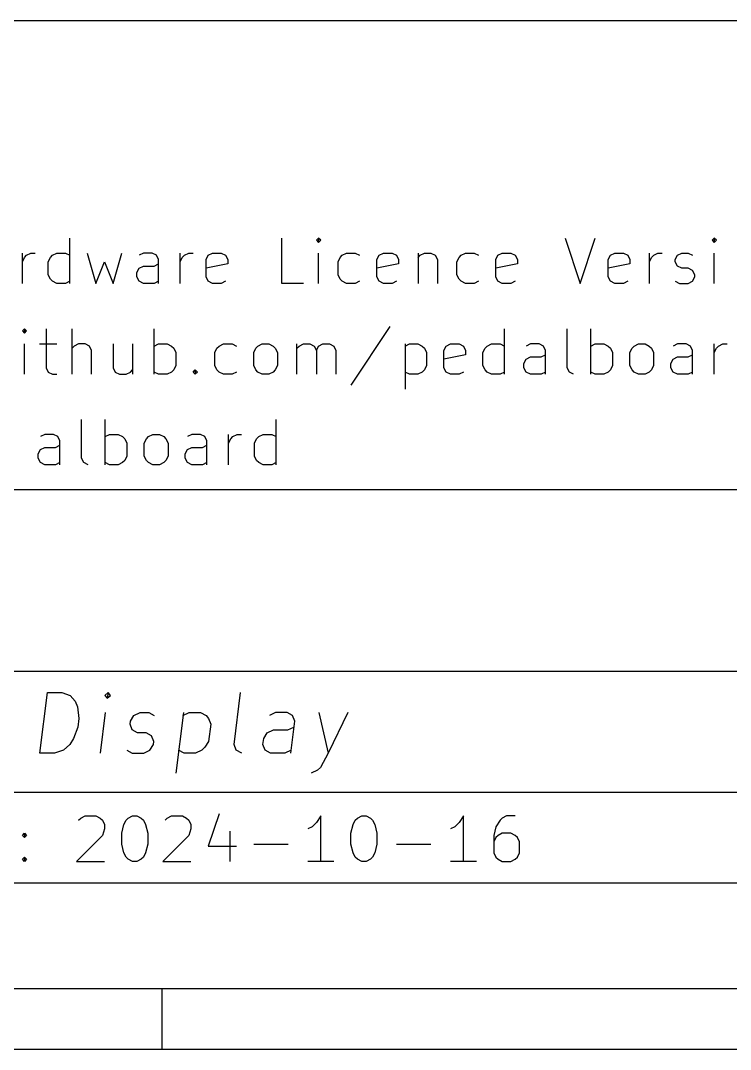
# Model space of a CAD drawing. Header units: millimetres. Extents: x 10 to 287, y -200 to -10.
# Drawn here: x 205.33 to 228.78, y -200.01 to -166.01 of the extents above; entities that cross this region are included whole.
import ezdxf

# ---------------------------------------------------------------- set-up
doc = ezdxf.new("R2010")
doc.units = ezdxf.units.MM
doc.layers.add('RED', color=14, linetype='CONTINUOUS')

msp = doc.modelspace()

# ---------------------------------------------------------------- linework, layer by layer
at = {"layer": 'RED', "linetype": 'CONTINUOUS'}
for p, q in [((177.0022, -166.0072), (285.0022, -166.0072)), ((206.9578, -174.6933), (206.9578, -173.1933)), ((213.9577, -174.6933), (213.9577, -173.1933)), ((215.172, -173.1933), (215.1006, -173.2647)), ((215.1006, -173.2647), (215.172, -173.3361)), ((215.2434, -173.2647), (215.172, -173.1933)), ((215.172, -173.1933), (215.172, -173.3361)), ((215.172, -173.3361), (215.2434, -173.2647)), ((223.3148, -173.1933), (223.8148, -174.6933)), ((223.8148, -174.6933), (224.3148, -173.1933)), ((228.2434, -173.1933), (228.172, -173.2647)), ((228.172, -173.2647), (228.2434, -173.3361)), ((228.3148, -173.2647), (228.2434, -173.1933)), ((228.2434, -173.1933), (228.2434, -173.3361)), ((228.2434, -173.3361), (228.3148, -173.2647)), ((205.3863, -174.6933), (205.3863, -173.6933)), ((205.5292, -173.7647), (205.672, -173.6933)), ((205.672, -173.6933), (205.8149, -173.6933)), ((206.3863, -173.7647), (206.5292, -173.6933)), ((206.5292, -173.6933), (206.8149, -173.6933)), ((206.8149, -173.6933), (206.9578, -173.7647)), ((207.5291, -173.6933), (207.8149, -174.6933)), ((208.3863, -174.6933), (208.672, -173.6933)), ((209.3863, -173.6933), (209.2434, -173.7647)), ((209.672, -173.6933), (209.3863, -173.6933)), ((209.8148, -173.7647), (209.672, -173.6933)), ((210.6005, -174.6933), (210.6005, -173.6933)), ((210.7434, -173.7647), (210.8862, -173.6933)), ((210.8862, -173.6933), (211.0291, -173.6933)), ((211.5291, -173.7647), (211.672, -173.6933)), ((211.672, -173.6933), (211.9577, -173.6933)), ((211.9577, -173.6933), (212.1005, -173.7647)), ((215.172, -174.6933), (215.172, -173.6933)), ((215.9577, -173.7647), (216.1006, -173.6933)), ((216.1006, -173.6933), (216.3863, -173.6933)), ((216.3863, -173.6933), (216.5292, -173.7647)), ((217.172, -173.7647), (217.3149, -173.6933)), ((217.3149, -173.6933), (217.6006, -173.6933)), ((217.6006, -173.6933), (217.7434, -173.7647)), ((218.4577, -173.6933), (218.4577, -174.6933)), ((218.5291, -173.7647), (218.672, -173.6933)), ((218.672, -173.6933), (218.8863, -173.6933)), ((218.8863, -173.6933), (219.0291, -173.7647)), ((219.8862, -173.7647), (220.0291, -173.6933)), ((220.0291, -173.6933), (220.3148, -173.6933)), ((220.3148, -173.6933), (220.4577, -173.7647)), ((221.1005, -173.7647), (221.2434, -173.6933)), ((221.2434, -173.6933), (221.5291, -173.6933)), ((221.5291, -173.6933), (221.6719, -173.7647)), ((224.8148, -173.7647), (224.9577, -173.6933)), ((224.9577, -173.6933), (225.2434, -173.6933)), ((225.2434, -173.6933), (225.3862, -173.7647)), ((226.1005, -174.6933), (226.1005, -173.6933)), ((226.2434, -173.7647), (226.3862, -173.6933)), ((226.3862, -173.6933), (226.5291, -173.6933)), ((227.0291, -173.7647), (227.172, -173.6933)), ((227.172, -173.6933), (227.3862, -173.6933)), ((227.3862, -173.6933), (227.5291, -173.7647)), ((228.2434, -174.6933), (228.2434, -173.6933)), ((205.3863, -173.979), (205.4577, -173.8361)), ((205.4577, -173.8361), (205.5292, -173.7647)), ((206.2435, -173.979), (206.3149, -173.8361)), ((206.2435, -174.4076), (206.2435, -173.979)), ((206.3149, -173.8361), (206.3863, -173.7647)), ((207.8149, -174.6933), (208.1006, -173.979)), ((208.1006, -173.979), (208.3863, -174.6933)), ((209.7434, -174.1219), (209.8863, -174.0504)), ((209.8863, -173.9076), (209.8148, -173.7647)), ((209.8863, -174.6933), (209.8863, -173.9076)), ((210.6005, -173.979), (210.6719, -173.8361)), ((210.6719, -173.8361), (210.7434, -173.7647)), ((211.4577, -173.9076), (211.5291, -173.7647)), ((211.4577, -174.479), (211.4577, -173.9076)), ((212.172, -174.0504), (211.4577, -174.1933)), ((212.1005, -173.7647), (212.172, -173.9076)), ((212.172, -173.9076), (212.172, -174.0504)), ((215.8149, -173.979), (215.8863, -173.8361)), ((215.8149, -174.4076), (215.8149, -173.979)), ((215.8863, -173.8361), (215.9577, -173.7647)), ((217.1006, -173.9076), (217.172, -173.7647)), ((217.1006, -174.479), (217.1006, -173.9076)), ((217.8149, -174.0504), (217.1006, -174.1933)), ((217.7434, -173.7647), (217.8149, -173.9076)), ((217.8149, -173.9076), (217.8149, -174.0504)), ((218.4577, -173.8361), (218.5291, -173.7647)), ((219.0291, -173.7647), (219.1006, -173.9076)), ((219.1006, -173.9076), (219.1006, -174.6933)), ((219.7434, -173.979), (219.8148, -173.8361)), ((219.7434, -174.4076), (219.7434, -173.979)), ((219.8148, -173.8361), (219.8862, -173.7647)), ((221.0291, -173.9076), (221.1005, -173.7647)), ((221.0291, -174.479), (221.0291, -173.9076)), ((221.7434, -174.0504), (221.0291, -174.1933)), ((221.6719, -173.7647), (221.7434, -173.9076)), ((221.7434, -173.9076), (221.7434, -174.0504)), ((224.7434, -173.9076), (224.8148, -173.7647)), ((224.7434, -174.479), (224.7434, -173.9076)), ((225.4577, -174.0504), (224.7434, -174.1933)), ((225.3862, -173.7647), (225.4577, -173.9076)), ((225.4577, -173.9076), (225.4577, -174.0504)), ((226.1005, -173.979), (226.1719, -173.8361)), ((226.1719, -173.8361), (226.2434, -173.7647)), ((226.9577, -173.9076), (227.0291, -173.7647)), ((226.9577, -173.979), (226.9577, -173.9076)), ((227.0291, -174.1219), (226.9577, -173.979)), ((206.3149, -174.5504), (206.2435, -174.4076)), ((209.172, -174.3361), (209.2434, -174.1933)), ((209.172, -174.479), (209.172, -174.3361)), ((209.2434, -174.1933), (209.3863, -174.1219)), ((209.3863, -174.1219), (209.7434, -174.1219)), ((215.8863, -174.5504), (215.8149, -174.4076)), ((219.8148, -174.5504), (219.7434, -174.4076)), ((227.172, -174.1933), (227.0291, -174.1219)), ((227.3862, -174.1933), (227.172, -174.1933)), ((227.5291, -174.2647), (227.3862, -174.1933)), ((227.6005, -174.4076), (227.5291, -174.2647)), ((227.6005, -174.479), (227.6005, -174.4076)), ((206.3863, -174.6219), (206.3149, -174.5504)), ((206.5292, -174.6933), (206.3863, -174.6219)), ((206.8149, -174.6933), (206.5292, -174.6933)), ((206.9578, -174.6219), (206.8149, -174.6933)), ((209.2434, -174.6219), (209.172, -174.479)), ((209.3863, -174.6933), (209.2434, -174.6219)), ((209.7434, -174.6933), (209.3863, -174.6933)), ((209.8863, -174.6219), (209.7434, -174.6933)), ((211.5291, -174.6219), (211.4577, -174.479)), ((211.672, -174.6933), (211.5291, -174.6219)), ((211.9577, -174.6933), (211.672, -174.6933)), ((212.1005, -174.6219), (211.9577, -174.6933)), ((214.672, -174.6933), (213.9577, -174.6933)), ((215.9577, -174.6219), (215.8863, -174.5504)), ((216.1006, -174.6933), (215.9577, -174.6219)), ((216.3863, -174.6933), (216.1006, -174.6933)), ((216.5292, -174.6219), (216.3863, -174.6933)), ((217.172, -174.6219), (217.1006, -174.479)), ((217.3149, -174.6933), (217.172, -174.6219)), ((217.6006, -174.6933), (217.3149, -174.6933)), ((217.7434, -174.6219), (217.6006, -174.6933)), ((219.8862, -174.6219), (219.8148, -174.5504)), ((220.0291, -174.6933), (219.8862, -174.6219)), ((220.3148, -174.6933), (220.0291, -174.6933)), ((220.4577, -174.6219), (220.3148, -174.6933)), ((221.1005, -174.6219), (221.0291, -174.479)), ((221.2434, -174.6933), (221.1005, -174.6219)), ((221.5291, -174.6933), (221.2434, -174.6933)), ((221.6719, -174.6219), (221.5291, -174.6933)), ((224.8148, -174.6219), (224.7434, -174.479)), ((224.9577, -174.6933), (224.8148, -174.6219)), ((225.2434, -174.6933), (224.9577, -174.6933)), ((225.3862, -174.6219), (225.2434, -174.6933)), ((226.9577, -174.6219), (227.1005, -174.6933)), ((227.1005, -174.6933), (227.3862, -174.6933)), ((227.3862, -174.6933), (227.5291, -174.6219)), ((227.5291, -174.6219), (227.6005, -174.479)), ((205.4576, -176.1933), (205.3862, -176.2647)), ((205.3862, -176.2647), (205.4576, -176.3361)), ((205.529, -176.2647), (205.4576, -176.1933)), ((205.4576, -176.1933), (205.4576, -176.3361)), ((205.4576, -176.3361), (205.529, -176.2647)), ((206.1719, -176.1933), (206.1719, -177.479)), ((207.029, -177.6933), (207.029, -176.1933)), ((209.7432, -177.6933), (209.7432, -176.1933)), ((217.5288, -176.1219), (216.2431, -178.0504)), ((221.3145, -177.6933), (221.3145, -176.1933)), ((223.3858, -177.479), (223.3858, -176.1933)), ((224.1715, -177.6933), (224.1715, -176.1933)), ((205.4576, -177.6933), (205.4576, -176.6933)), ((205.9576, -176.6933), (206.529, -176.6933)), ((207.1004, -176.7647), (207.029, -176.8361)), ((207.2433, -176.6933), (207.1004, -176.7647)), ((207.4576, -176.6933), (207.2433, -176.6933)), ((207.6004, -176.7647), (207.4576, -176.6933)), ((207.6719, -176.9076), (207.6004, -176.7647)), ((208.3861, -176.6933), (208.3861, -177.479)), ((209.029, -176.6933), (209.029, -177.6933)), ((209.7432, -176.7647), (209.8861, -176.6933)), ((209.8861, -176.6933), (210.1718, -176.6933)), ((210.1718, -176.6933), (210.3146, -176.7647)), ((210.3146, -176.7647), (210.3861, -176.8361)), ((211.8146, -176.8361), (211.886, -176.7647)), ((211.886, -176.7647), (212.0289, -176.6933)), ((212.0289, -176.6933), (212.3146, -176.6933)), ((212.3146, -176.6933), (212.4575, -176.7647)), ((213.1003, -176.8361), (213.1717, -176.7647)), ((213.1717, -176.7647), (213.3146, -176.6933)), ((213.3146, -176.6933), (213.5289, -176.6933)), ((213.5289, -176.6933), (213.6717, -176.7647)), ((213.6717, -176.7647), (213.7432, -176.8361)), ((214.4574, -177.6933), (214.4574, -176.6933)), ((214.4574, -176.8361), (214.5288, -176.7647)), ((214.5288, -176.7647), (214.6717, -176.6933)), ((214.6717, -176.6933), (214.886, -176.6933)), ((214.886, -176.6933), (215.0288, -176.7647)), ((215.0288, -176.7647), (215.1003, -176.9076)), ((215.1003, -176.9076), (215.1717, -176.7647)), ((215.1717, -176.7647), (215.3145, -176.6933)), ((215.3145, -176.6933), (215.5288, -176.6933)), ((215.5288, -176.6933), (215.6717, -176.7647)), ((215.6717, -176.7647), (215.7431, -176.9076)), ((218.0288, -176.6933), (218.0288, -178.1933)), ((218.0288, -176.7647), (218.1717, -176.6933)), ((218.1717, -176.6933), (218.4574, -176.6933)), ((218.4574, -176.6933), (218.6002, -176.7647)), ((218.6002, -176.7647), (218.6717, -176.8361)), ((219.3145, -176.9076), (219.3859, -176.7647)), ((219.3859, -176.7647), (219.5288, -176.6933)), ((219.5288, -176.6933), (219.8145, -176.6933)), ((219.8145, -176.6933), (219.9573, -176.7647)), ((219.9573, -176.7647), (220.0288, -176.9076)), ((220.6716, -176.8361), (220.743, -176.7647)), ((220.743, -176.7647), (220.8859, -176.6933)), ((220.8859, -176.6933), (221.1716, -176.6933)), ((221.1716, -176.6933), (221.3145, -176.7647)), ((222.1716, -176.6933), (222.0287, -176.7647)), ((222.4573, -176.6933), (222.1716, -176.6933)), ((222.6001, -176.7647), (222.4573, -176.6933)), ((222.6716, -176.9076), (222.6001, -176.7647)), ((224.1715, -176.7647), (224.3144, -176.6933)), ((224.3144, -176.6933), (224.6001, -176.6933)), ((224.6001, -176.6933), (224.7429, -176.7647)), ((224.7429, -176.7647), (224.8144, -176.8361)), ((225.5286, -176.8361), (225.6, -176.7647)), ((225.6, -176.7647), (225.7429, -176.6933)), ((225.7429, -176.6933), (225.9572, -176.6933)), ((225.9572, -176.6933), (226.1, -176.7647)), ((226.1, -176.7647), (226.1715, -176.8361)), ((227.0286, -176.6933), (226.8857, -176.7647)), ((227.3143, -176.6933), (227.0286, -176.6933)), ((227.4571, -176.7647), (227.3143, -176.6933)), ((227.5286, -176.9076), (227.4571, -176.7647)), ((228.2428, -177.6933), (228.2428, -176.6933)), ((228.3142, -176.8361), (228.3857, -176.7647)), ((228.3857, -176.7647), (228.5285, -176.6933)), ((228.5285, -176.6933), (228.6714, -176.6933)), ((207.6719, -177.6933), (207.6719, -176.9076)), ((210.3861, -176.8361), (210.4575, -176.979)), ((210.4575, -176.979), (210.4575, -177.4076)), ((211.7432, -176.979), (211.8146, -176.8361)), ((211.7432, -177.4076), (211.7432, -176.979)), ((213.0289, -176.979), (213.1003, -176.8361)), ((213.0289, -177.4076), (213.0289, -176.979)), ((213.7432, -176.8361), (213.8146, -176.979)), ((213.8146, -176.979), (213.8146, -177.4076)), ((215.1003, -176.9076), (215.1003, -177.6933)), ((215.7431, -176.9076), (215.7431, -177.6933)), ((218.6717, -176.8361), (218.7431, -176.979)), ((218.7431, -176.979), (218.7431, -177.4076)), ((219.3145, -177.479), (219.3145, -176.9076)), ((220.0288, -177.0504), (219.3145, -177.1933)), ((220.0288, -176.9076), (220.0288, -177.0504)), ((220.6002, -176.979), (220.6716, -176.8361)), ((220.6002, -177.4076), (220.6002, -176.979)), ((222.0287, -177.1933), (222.1716, -177.1219)), ((222.1716, -177.1219), (222.5287, -177.1219)), ((222.5287, -177.1219), (222.6716, -177.0504)), ((222.6716, -177.6933), (222.6716, -176.9076)), ((224.8144, -176.8361), (224.8858, -176.979)), ((224.8858, -176.979), (224.8858, -177.4076)), ((225.4572, -176.979), (225.5286, -176.8361)), ((225.4572, -177.4076), (225.4572, -176.979)), ((226.1715, -176.8361), (226.2429, -176.979)), ((226.2429, -176.979), (226.2429, -177.4076)), ((226.8857, -177.1933), (227.0286, -177.1219)), ((227.0286, -177.1219), (227.3857, -177.1219)), ((227.3857, -177.1219), (227.5286, -177.0504)), ((227.5286, -177.6933), (227.5286, -176.9076)), ((228.2428, -176.979), (228.3142, -176.8361)), ((206.1719, -177.479), (206.2433, -177.6219)), ((208.3861, -177.479), (208.4575, -177.6219)), ((210.4575, -177.4076), (210.3861, -177.5504)), ((211.8146, -177.5504), (211.7432, -177.4076)), ((213.1003, -177.5504), (213.0289, -177.4076)), ((213.8146, -177.4076), (213.7432, -177.5504)), ((218.7431, -177.4076), (218.6717, -177.5504)), ((219.3859, -177.6219), (219.3145, -177.479)), ((220.6716, -177.5504), (220.6002, -177.4076)), ((221.9573, -177.3361), (222.0287, -177.1933)), ((221.9573, -177.479), (221.9573, -177.3361)), ((222.0287, -177.6219), (221.9573, -177.479)), ((223.4572, -177.6219), (223.3858, -177.479)), ((224.8858, -177.4076), (224.8144, -177.5504)), ((225.5286, -177.5504), (225.4572, -177.4076)), ((226.2429, -177.4076), (226.1715, -177.5504)), ((226.8143, -177.3361), (226.8857, -177.1933)), ((226.8143, -177.479), (226.8143, -177.3361)), ((226.8857, -177.6219), (226.8143, -177.479)), ((206.2433, -177.6219), (206.3862, -177.6933)), ((206.3862, -177.6933), (206.529, -177.6933)), ((208.4575, -177.6219), (208.6004, -177.6933)), ((208.6004, -177.6933), (208.8147, -177.6933)), ((208.8147, -177.6933), (208.9575, -177.6219)), ((208.9575, -177.6219), (209.029, -177.5504)), ((209.8861, -177.6933), (209.7432, -177.6219)), ((210.1718, -177.6933), (209.8861, -177.6933)), ((210.3146, -177.6219), (210.1718, -177.6933)), ((210.3861, -177.5504), (210.3146, -177.6219)), ((211.0289, -177.6219), (211.1003, -177.5504)), ((211.1003, -177.6933), (211.0289, -177.6219)), ((211.1003, -177.5504), (211.1717, -177.6219)), ((211.1003, -177.5504), (211.1003, -177.6933)), ((211.1717, -177.6219), (211.1003, -177.6933)), ((211.886, -177.6219), (211.8146, -177.5504)), ((212.0289, -177.6933), (211.886, -177.6219)), ((212.3146, -177.6933), (212.0289, -177.6933)), ((212.4575, -177.6219), (212.3146, -177.6933)), ((213.1717, -177.6219), (213.1003, -177.5504)), ((213.3146, -177.6933), (213.1717, -177.6219)), ((213.5289, -177.6933), (213.3146, -177.6933)), ((213.6717, -177.6219), (213.5289, -177.6933)), ((213.7432, -177.5504), (213.6717, -177.6219)), ((218.1717, -177.6933), (218.0288, -177.6219)), ((218.4574, -177.6933), (218.1717, -177.6933)), ((218.6002, -177.6219), (218.4574, -177.6933)), ((218.6717, -177.5504), (218.6002, -177.6219)), ((219.5288, -177.6933), (219.3859, -177.6219)), ((219.8145, -177.6933), (219.5288, -177.6933)), ((219.9573, -177.6219), (219.8145, -177.6933)), ((220.743, -177.6219), (220.6716, -177.5504)), ((220.8859, -177.6933), (220.743, -177.6219)), ((221.1716, -177.6933), (220.8859, -177.6933)), ((221.3145, -177.6219), (221.1716, -177.6933)), ((222.1716, -177.6933), (222.0287, -177.6219)), ((222.5287, -177.6933), (222.1716, -177.6933)), ((222.6716, -177.6219), (222.5287, -177.6933)), ((223.6001, -177.6933), (223.4572, -177.6219)), ((224.3144, -177.6933), (224.1715, -177.6219)), ((224.6001, -177.6933), (224.3144, -177.6933)), ((224.7429, -177.6219), (224.6001, -177.6933)), ((224.8144, -177.5504), (224.7429, -177.6219)), ((225.6, -177.6219), (225.5286, -177.5504)), ((225.7429, -177.6933), (225.6, -177.6219)), ((225.9572, -177.6933), (225.7429, -177.6933)), ((226.1, -177.6219), (225.9572, -177.6933)), ((226.1715, -177.5504), (226.1, -177.6219)), ((227.0286, -177.6933), (226.8857, -177.6219)), ((227.3857, -177.6933), (227.0286, -177.6933)), ((227.5286, -177.6219), (227.3857, -177.6933)), ((207.3417, -180.4712), (207.3417, -179.1855)), ((208.1274, -180.6855), (208.1274, -179.1855)), ((213.7702, -180.6855), (213.7702, -179.1855)), ((206.1275, -179.6855), (205.9846, -179.7569)), ((206.4132, -179.6855), (206.1275, -179.6855)), ((206.556, -179.7569), (206.4132, -179.6855)), ((206.6275, -179.8998), (206.556, -179.7569)), ((208.1274, -179.7569), (208.2703, -179.6855)), ((208.2703, -179.6855), (208.556, -179.6855)), ((208.556, -179.6855), (208.6988, -179.7569)), ((208.6988, -179.7569), (208.7703, -179.8283)), ((208.7703, -179.8283), (208.8417, -179.9712)), ((209.4131, -179.9712), (209.4845, -179.8283)), ((209.4845, -179.8283), (209.5559, -179.7569)), ((209.5559, -179.7569), (209.6988, -179.6855)), ((209.6988, -179.6855), (209.9131, -179.6855)), ((209.9131, -179.6855), (210.0559, -179.7569)), ((210.0559, -179.7569), (210.1274, -179.8283)), ((210.1274, -179.8283), (210.1988, -179.9712)), ((210.9845, -179.6855), (210.8416, -179.7569)), ((211.2702, -179.6855), (210.9845, -179.6855)), ((211.413, -179.7569), (211.2702, -179.6855)), ((211.4845, -179.8998), (211.413, -179.7569)), ((212.1987, -180.6855), (212.1987, -179.6855)), ((212.1987, -179.9712), (212.2701, -179.8283)), ((212.2701, -179.8283), (212.3416, -179.7569)), ((212.3416, -179.7569), (212.4844, -179.6855)), ((212.4844, -179.6855), (212.6273, -179.6855)), ((213.0559, -179.9712), (213.1273, -179.8283)), ((213.1273, -179.8283), (213.1987, -179.7569)), ((213.1987, -179.7569), (213.3416, -179.6855)), ((213.3416, -179.6855), (213.6273, -179.6855)), ((213.6273, -179.6855), (213.7702, -179.7569)), ((205.9132, -180.3283), (205.9846, -180.1855)), ((205.9846, -180.1855), (206.1275, -180.1141)), ((206.1275, -180.1141), (206.4846, -180.1141)), ((206.4846, -180.1141), (206.6275, -180.0426)), ((206.6275, -180.6855), (206.6275, -179.8998)), ((208.8417, -179.9712), (208.8417, -180.3998)), ((209.4131, -180.3998), (209.4131, -179.9712)), ((210.1988, -179.9712), (210.1988, -180.3998)), ((210.7702, -180.3283), (210.8416, -180.1855)), ((210.8416, -180.1855), (210.9845, -180.1141)), ((210.9845, -180.1141), (211.3416, -180.1141)), ((211.3416, -180.1141), (211.4845, -180.0426)), ((211.4845, -180.6855), (211.4845, -179.8998)), ((213.0559, -180.3998), (213.0559, -179.9712)), ((205.9132, -180.4712), (205.9132, -180.3283)), ((205.9846, -180.6141), (205.9132, -180.4712)), ((207.4131, -180.6141), (207.3417, -180.4712)), ((208.8417, -180.3998), (208.7703, -180.5426)), ((209.4845, -180.5426), (209.4131, -180.3998)), ((210.1988, -180.3998), (210.1274, -180.5426)), ((210.7702, -180.4712), (210.7702, -180.3283)), ((210.8416, -180.6141), (210.7702, -180.4712)), ((213.1273, -180.5426), (213.0559, -180.3998)), ((206.1275, -180.6855), (205.9846, -180.6141)), ((206.4846, -180.6855), (206.1275, -180.6855)), ((206.6275, -180.6141), (206.4846, -180.6855)), ((207.556, -180.6855), (207.4131, -180.6141)), ((208.2703, -180.6855), (208.1274, -180.6141)), ((208.556, -180.6855), (208.2703, -180.6855)), ((208.6988, -180.6141), (208.556, -180.6855)), ((208.7703, -180.5426), (208.6988, -180.6141)), ((209.5559, -180.6141), (209.4845, -180.5426)), ((209.6988, -180.6855), (209.5559, -180.6141)), ((209.9131, -180.6855), (209.6988, -180.6855)), ((210.0559, -180.6141), (209.9131, -180.6855)), ((210.1274, -180.5426), (210.0559, -180.6141)), ((210.9845, -180.6855), (210.8416, -180.6141)), ((211.3416, -180.6855), (210.9845, -180.6855)), ((211.4845, -180.6141), (211.3416, -180.6855)), ((213.1987, -180.6141), (213.1273, -180.5426)), ((213.3416, -180.6855), (213.1987, -180.6141)), ((213.6273, -180.6855), (213.3416, -180.6855)), ((213.7702, -180.6141), (213.6273, -180.6855)), ((177.0022, -181.5072), (285.0022, -181.5072)), ((177.0022, -187.5072), (285.0022, -187.5072)), ((205.9675, -190.2116), (206.2175, -188.2116)), ((206.2175, -188.2116), (206.6937, -188.2116)), ((206.6937, -188.2116), (206.9675, -188.3068)), ((206.9675, -188.3068), (207.1342, -188.4973)), ((208.2175, -188.2116), (208.1104, -188.3068)), ((208.1104, -188.3068), (208.1937, -188.4021)), ((208.2175, -188.2116), (208.1937, -188.4021)), ((208.1937, -188.4021), (208.3009, -188.3068)), ((208.3009, -188.3068), (208.2175, -188.2116)), ((212.3842, -189.9259), (212.5984, -188.2116)), ((207.1342, -188.4973), (207.2056, -188.6878)), ((207.2056, -188.6878), (207.2533, -189.0687)), ((207.9675, -190.2116), (208.1342, -188.8783)), ((208.9557, -189.164), (209.0747, -188.9735)), ((209.0747, -188.9735), (209.2771, -188.8783)), ((209.2771, -188.8783), (209.5628, -188.8783)), ((209.5628, -188.8783), (209.7414, -188.9735)), ((210.7056, -188.8783), (210.4556, -190.8783)), ((210.6937, -188.9735), (210.8961, -188.8783)), ((210.8961, -188.8783), (211.277, -188.8783)), ((211.277, -188.8783), (211.4556, -188.9735)), ((211.4556, -188.9735), (211.5389, -189.0687)), ((213.7532, -188.8783), (213.5508, -188.9735)), ((214.1341, -188.8783), (213.7532, -188.8783)), ((214.3127, -188.9735), (214.1341, -188.8783)), ((214.3841, -189.164), (214.3127, -188.9735)), ((215.1817, -188.8783), (215.4913, -190.2116)), ((216.1341, -188.8783), (215.4913, -190.2116)), ((207.2175, -189.3544), (207.0747, -189.7354)), ((207.2533, -189.0687), (207.2175, -189.3544)), ((208.9437, -189.2592), (208.9557, -189.164)), ((209.0152, -189.4497), (208.9437, -189.2592)), ((211.5389, -189.0687), (211.6104, -189.2592)), ((211.6104, -189.2592), (211.5389, -189.8306)), ((214.1579, -189.4497), (214.3603, -189.3544)), ((214.2532, -190.2116), (214.3841, -189.164)), ((209.1937, -189.5449), (209.0152, -189.4497)), ((209.4795, -189.5449), (209.1937, -189.5449)), ((209.658, -189.6402), (209.4795, -189.5449)), ((209.7295, -189.8306), (209.658, -189.6402)), ((213.3603, -189.7354), (213.4794, -189.5449)), ((213.4794, -189.5449), (213.6818, -189.4497)), ((213.6818, -189.4497), (214.1579, -189.4497)), ((206.9556, -189.9259), (206.7413, -190.1164)), ((207.0747, -189.7354), (206.9556, -189.9259)), ((209.5985, -190.1164), (209.7176, -189.9259)), ((209.7176, -189.9259), (209.7295, -189.8306)), ((211.4199, -190.0211), (211.3127, -190.1164)), ((211.5389, -189.8306), (211.4199, -190.0211)), ((212.4556, -190.1164), (212.3842, -189.9259)), ((213.3365, -189.9259), (213.3603, -189.7354)), ((213.4079, -190.1164), (213.3365, -189.9259)), ((206.4437, -190.2116), (205.9675, -190.2116)), ((206.7413, -190.1164), (206.4437, -190.2116)), ((208.8366, -190.1164), (209.0152, -190.2116)), ((209.0152, -190.2116), (209.3961, -190.2116)), ((209.3961, -190.2116), (209.5985, -190.1164)), ((210.7294, -190.2116), (210.5508, -190.1164)), ((211.1104, -190.2116), (210.7294, -190.2116)), ((211.3127, -190.1164), (211.1104, -190.2116)), ((212.6342, -190.2116), (212.4556, -190.1164)), ((213.5865, -190.2116), (213.4079, -190.1164)), ((214.0627, -190.2116), (213.5865, -190.2116)), ((214.2651, -190.1164), (214.0627, -190.2116)), ((215.4913, -190.2116), (215.2413, -190.6878)), ((215.2413, -190.6878), (215.1341, -190.783)), ((215.1341, -190.783), (214.9317, -190.8783)), ((177.0022, -191.5072), (285.0022, -191.5072)), ((207.2436, -192.4361), (207.315, -192.3647)), ((207.315, -192.3647), (207.4579, -192.2933)), ((207.4579, -192.2933), (207.815, -192.2933)), ((207.815, -192.2933), (207.9579, -192.3647)), ((207.9579, -192.3647), (208.0293, -192.4361)), ((208.0293, -192.4361), (208.1007, -192.579)), ((208.7436, -192.579), (208.815, -192.4361)), ((208.815, -192.4361), (208.8865, -192.3647)), ((208.8865, -192.3647), (209.0293, -192.2933)), ((209.0293, -192.2933), (209.1722, -192.2933)), ((209.1722, -192.2933), (209.315, -192.3647)), ((209.315, -192.3647), (209.3865, -192.4361)), ((209.3865, -192.4361), (209.4579, -192.579)), ((210.1008, -192.4361), (210.1722, -192.3647)), ((210.1722, -192.3647), (210.3151, -192.2933)), ((210.3151, -192.2933), (210.6722, -192.2933)), ((210.6722, -192.2933), (210.8151, -192.3647)), ((210.8151, -192.3647), (210.8865, -192.4361)), ((210.8865, -192.4361), (210.9579, -192.579)), ((211.8865, -192.2219), (211.5294, -193.2933)), ((215.2436, -192.2933), (215.1008, -192.5076)), ((215.2436, -193.7933), (215.2436, -192.2933)), ((216.3151, -192.579), (216.3865, -192.4361)), ((216.3865, -192.4361), (216.458, -192.3647)), ((216.458, -192.3647), (216.6008, -192.2933)), ((216.6008, -192.2933), (216.7437, -192.2933)), ((216.7437, -192.2933), (216.8865, -192.3647)), ((216.8865, -192.3647), (216.958, -192.4361)), ((216.958, -192.4361), (217.0294, -192.579)), ((219.9579, -192.2933), (219.8151, -192.5076)), ((219.9579, -193.7933), (219.9579, -192.2933)), ((221.1723, -192.4361), (221.0294, -192.6504)), ((221.2437, -192.3647), (221.1723, -192.4361)), ((221.3865, -192.2933), (221.2437, -192.3647)), ((221.6723, -192.2933), (221.3865, -192.2933)), ((208.1007, -192.7219), (208.0293, -192.9361)), ((208.1007, -192.579), (208.1007, -192.7219)), ((208.6722, -192.8647), (208.7436, -192.579)), ((209.4579, -192.579), (209.5293, -192.8647)), ((210.9579, -192.7219), (210.8865, -192.9361)), ((210.9579, -192.579), (210.9579, -192.7219)), ((214.9579, -192.6504), (214.8151, -192.7219)), ((215.1008, -192.5076), (214.9579, -192.6504)), ((216.2437, -192.8647), (216.3151, -192.579)), ((217.0294, -192.579), (217.1008, -192.8647)), ((219.6722, -192.6504), (219.5294, -192.7219)), ((219.8151, -192.5076), (219.6722, -192.6504)), ((221.0294, -192.6504), (220.958, -192.9361)), ((205.3864, -192.9361), (205.4578, -192.8647)), ((205.4578, -193.0076), (205.3864, -192.9361)), ((205.4578, -192.8647), (205.5292, -192.9361)), ((205.4578, -192.8647), (205.4578, -193.0076)), ((205.5292, -192.9361), (205.4578, -193.0076)), ((208.0293, -192.9361), (207.1721, -193.7933)), ((208.6722, -193.2219), (208.6722, -192.8647)), ((209.5293, -192.8647), (209.5293, -193.2219)), ((210.8865, -192.9361), (210.0293, -193.7933)), ((212.2437, -192.7933), (212.2437, -193.7933)), ((216.2437, -193.2219), (216.2437, -192.8647)), ((217.1008, -192.8647), (217.1008, -193.2219)), ((220.958, -192.9361), (220.958, -193.5076)), ((221.0294, -193.0076), (220.958, -193.1504)), ((221.1008, -192.9361), (221.0294, -193.0076)), ((221.2437, -192.8647), (221.1008, -192.9361)), ((221.5294, -192.8647), (221.2437, -192.8647)), ((221.6723, -192.9361), (221.5294, -192.8647)), ((221.7437, -193.0076), (221.6723, -192.9361)), ((221.8151, -193.1504), (221.7437, -193.0076)), ((208.7436, -193.5076), (208.6722, -193.2219)), ((209.5293, -193.2219), (209.4579, -193.5076)), ((211.5294, -193.2933), (212.4579, -193.2933)), ((213.0294, -193.2219), (214.1723, -193.2219)), ((216.3151, -193.5076), (216.2437, -193.2219)), ((217.1008, -193.2219), (217.0294, -193.5076)), ((217.7437, -193.2219), (218.8866, -193.2219)), ((221.8151, -193.5076), (221.8151, -193.1504)), ((205.3864, -193.7219), (205.4578, -193.6504)), ((205.4578, -193.7933), (205.3864, -193.7219)), ((205.4578, -193.6504), (205.5292, -193.7219)), ((205.4578, -193.6504), (205.4578, -193.7933)), ((205.5292, -193.7219), (205.4578, -193.7933)), ((207.1721, -193.7933), (208.1007, -193.7933)), ((208.815, -193.6504), (208.7436, -193.5076)), ((208.8865, -193.7219), (208.815, -193.6504)), ((209.0293, -193.7933), (208.8865, -193.7219)), ((209.1722, -193.7933), (209.0293, -193.7933)), ((209.315, -193.7219), (209.1722, -193.7933)), ((209.3865, -193.6504), (209.315, -193.7219)), ((209.4579, -193.5076), (209.3865, -193.6504)), ((210.0293, -193.7933), (210.9579, -193.7933)), ((215.6722, -193.7933), (214.8151, -193.7933)), ((216.3865, -193.6504), (216.3151, -193.5076)), ((216.458, -193.7219), (216.3865, -193.6504)), ((216.6008, -193.7933), (216.458, -193.7219)), ((216.7437, -193.7933), (216.6008, -193.7933)), ((216.8865, -193.7219), (216.7437, -193.7933)), ((216.958, -193.6504), (216.8865, -193.7219)), ((217.0294, -193.5076), (216.958, -193.6504)), ((220.3865, -193.7933), (219.5294, -193.7933)), ((220.958, -193.5076), (221.0294, -193.6504)), ((221.0294, -193.6504), (221.1008, -193.7219)), ((221.1008, -193.7219), (221.2437, -193.7933)), ((221.2437, -193.7933), (221.5294, -193.7933)), ((221.5294, -193.7933), (221.6723, -193.7219)), ((221.6723, -193.7219), (221.7437, -193.6504)), ((221.7437, -193.6504), (221.8151, -193.5076)), ((177.0022, -194.5072), (285.0022, -194.5072)), ((285.0022, -198.0072), (12, -198.0072)), ((285.0022, -198.0072), (177.0022, -198.0072)), ((210, -198.0072), (210, -200.0072)), ((287.0022, -200.0072), (10, -200.0072))]:
    msp.add_line(p, q, dxfattribs=at)

doc.saveas('drawing.dxf')
